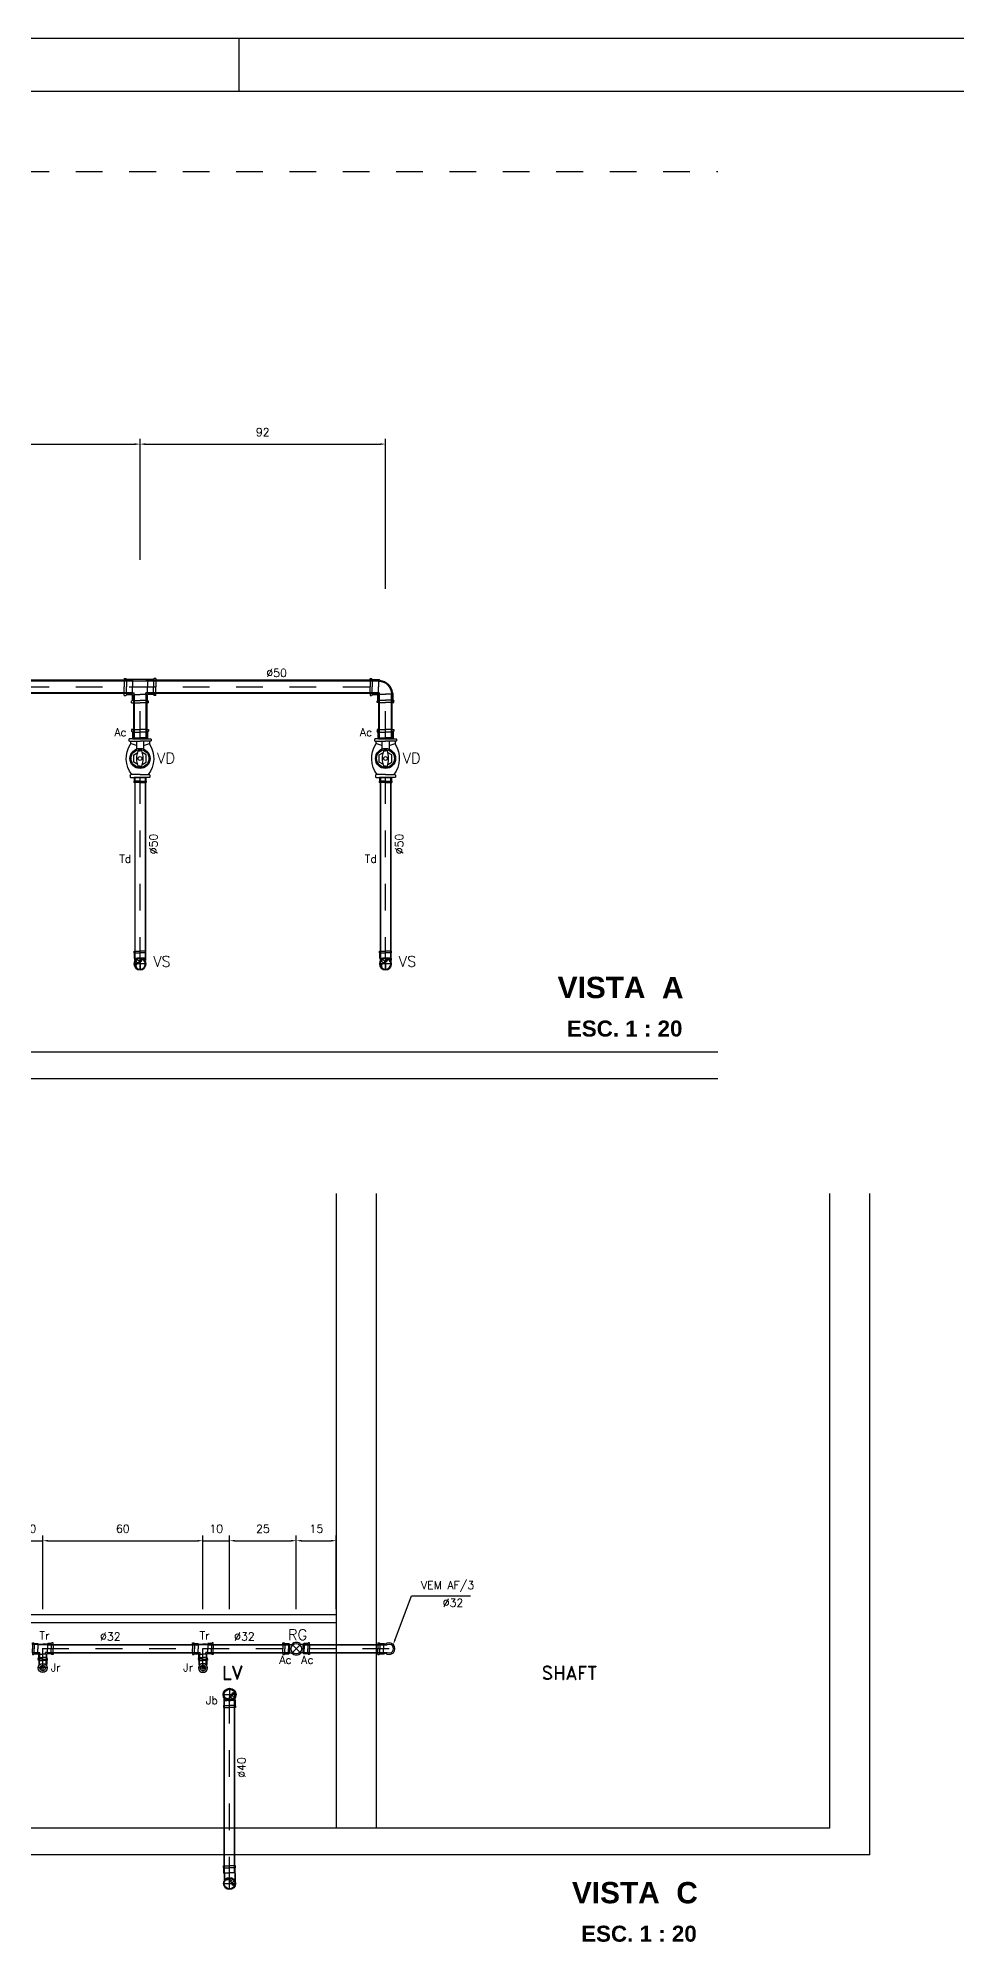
# Model space of a CAD drawing. Header units: millimetres. Extents: x -2485 to 3289, y -257 to 1952.
# Drawn here: x 4.87 to 8.31, y 19.88 to 27.02 of the extents above; entities that cross this region are included whole.
import ezdxf
from ezdxf.enums import TextEntityAlignment as Align

# ---------------------------------------------------------------- set-up
doc = ezdxf.new("R2010")
doc.units = ezdxf.units.MM
doc.header["$LTSCALE"] = 0.3
for name, pattern in [('CONTINUO', [0]), ('HID', [0.37, 0.07, -0.1, 0.03, -0.1, 0.07]), ('HIDDEN2', [0.1875, 0.125, -0.0625])]:
    doc.linetypes.add(name, pattern=pattern)
for name, color, linetype in [('AF', 4, 'Continuous'), ('detalhes esgoto', 1, 'HID'), ('PAREDE', 7, 'CONTINUO'), ('PROJEÇÃO', 11, 'HIDDEN2'), ('TEX', 11, 'Continuous'), ('TEXTO', 3, 'Continuous'), ('TUB', 1, 'Continuous'), ('VISTAS', 1, 'Continuous')]:
    doc.layers.add(name, color=color, linetype=linetype)
doc.styles.add('ROMAND', font='romand')
doc.styles.add('ROMANS', font='romans.shx', dxfattribs={"height": 0.03})
doc.styles.add('SANSSERIFBOLD', font='sasb____.pfb')
doc.dimstyles.new('20', dxfattribs={"dimtxt": 0.03, "dimasz": 0.02, "dimexe": 0.02, "dimexo": 0.02, "dimgap": 0.03, "dimtad": 1, "dimdec": 3, "dimlfac": 100, "dimdsep": 46, "dimtxsty": 'ROMANS', "dimcen": 0.02, "dimclrd": 11, "dimclre": 11, "dimclrt": 3, "dimadec": 0, "dimazin": 0, "dimtfac": 3.333333, "dimtdec": 3, "dimtix": 1, "dimtmove": 2, "dimatfit": 3, "dimfxl": 0, "dimtolj": 1, "dimarcsym": 0})

# ---------------------------------------------------------------- blocks, each defined once
blk = doc.blocks.new('VI')
at = {"layer": 'TEX', "color": 9, "linetype": 'Continuous', "style": 'SANSSERIFBOLD'}
blk.add_text('VISTA', height=0.08, dxfattribs=at).set_placement((-0.0701, 0.0285), align=Align.CENTER)
at = {"layer": 'TEX', "color": 3, "linetype": 'Continuous', "style": 'SANSSERIFBOLD'}
blk.add_text('ESC. 1 : 20', height=0.06, dxfattribs=at).set_placement((0.0164, -0.1155), align=Align.CENTER)
at = {"layer": 'TEXTO', "color": 9, "style": 'SANSSERIFBOLD'}
blk.add_attdef('A', (0.1564, 0.0282), '', height=0.08, dxfattribs=at)
blk = doc.blocks.new('jr25-20')
at = {"layer": 'AF', "color": 1}
for p, q in [((0.017, 0), (-0.017, 0)), ((0, -0.017), (0, 0.017))]:
    blk.add_line(p, q, dxfattribs=at)
at = {"layer": 'AF', "color": 7}
for p, q in [((-0.0028, 0.0057), (0, 0.0085)), ((0, 0.0085), (0.0014, 0.0099)), ((0.0006, 0.0039), (0.0051, 0.0085)), ((0.0042, 0.0025), (0.0078, 0.0061)), ((0.0064, -0.0004), (0.0072, 0.0004)), ((0.0072, 0.0004), (0.0094, 0.0026)), ((0.0066, -0.0053), (0.0098, -0.0021))]:
    blk.add_line(p, q, dxfattribs=at)
at = {"layer": 'AF', "color": 3}
for p, q in [((0.0114, 0.0133), (0.0132, 0.015)), ((0.0142, 0.0108), (0.0131, 0.0108)), ((0.0277, 0.015), (0.0132, 0.015)), ((0.0142, 0.0125), (0.0142, 0.0108)), ((0.0142, 0.0125), (0.0332, 0.0125)), ((0.0277, 0.015), (0.0297, 0.017)), ((0.0277, 0.0125), (0.0277, 0)), ((0.0277, -0.0125), (0.0277, 0)), ((0.0332, 0.017), (0.0297, 0.017)), ((0.0332, 0.0125), (0.0332, 0.017)), ((0.0332, 0), (0.0332, 0.0125)), ((0.0332, 0), (0.0332, -0.0125)), ((0.0114, -0.0133), (0.0106, -0.0133)), ((0.0114, -0.0133), (0.0132, -0.015)), ((0.0142, -0.0108), (0.0131, -0.0108)), ((0.0277, -0.015), (0.0132, -0.015)), ((0.0142, -0.0125), (0.0142, -0.0108)), ((0.0142, -0.0125), (0.0332, -0.0125)), ((0.0277, -0.015), (0.0297, -0.017)), ((0.0332, -0.017), (0.0297, -0.017)), ((0.0332, -0.0125), (0.0332, -0.017))]:
    blk.add_line(p, q, dxfattribs=at)
for radius in [0.017, 0.01]:
    blk.add_circle((0, 0), radius, dxfattribs=at)
at = {"layer": 'AF', "color": 7}
for centre, radius, start, end in [((0, 0.007), 0.00302, 90, 270), ((-0.0001, -0.0031), 0.00709, 294.0244, 88.86229)]:
    blk.add_arc(centre, radius, start, end, dxfattribs=at)
blk = doc.blocks.new('j90e40cb-t')
at = {"layer": 'TUB', "color": 1, "linetype": 'Continuous'}
for p, q in [((-0.0227, 0), (0.0227, 0)), ((0, -0.0227), (0, 0.0227))]:
    blk.add_line(p, q, dxfattribs=at)
at = {"layer": 'TUB', "color": 7}
for p, q in [((-0.0057, 0.0111), (0.003, 0.0198)), ((0.0011, 0.0074), (0.0107, 0.0169)), ((0.0088, 0.0044), (0.0162, 0.0118)), ((0.0133, -0.0017), (0.0195, 0.0045)), ((0.0133, -0.0123), (0.0188, -0.0068))]:
    blk.add_line(p, q, dxfattribs=at)
at = {"layer": 'TUB', "color": 4}
for p, q in [((0.02, 0.0206), (0.0127, 0.0206)), ((0.02, 0.0194), (0.0145, 0.0194)), ((0.02, 0.0206), (0.0208, 0.0212)), ((0.022, 0.0194), (0.02, 0.0194)), ((0.0208, 0.0212), (0.041, 0.0212)), ((0.022, 0.02), (0.022, 0.0194)), ((0.022, 0.02), (0.048, 0.02)), ((0.041, 0.0212), (0.0418, 0.0224)), ((0.0418, 0.0224), (0.048, 0.0224)), ((0.02, -0.0206), (0.0127, -0.0206)), ((0.02, -0.0194), (0.0145, -0.0194)), ((0.022, -0.0194), (0.02, -0.0194)), ((0.02, -0.0206), (0.0208, -0.0212)), ((0.0208, -0.0212), (0.041, -0.0212)), ((0.022, -0.02), (0.022, -0.0194)), ((0.022, -0.02), (0.048, -0.02)), ((0.041, -0.0212), (0.0418, -0.0224)), ((0.0418, -0.0224), (0.048, -0.0224))]:
    blk.add_line(p, q, dxfattribs=at)
at = {"layer": 'TUB', "color": 3}
for p, q in [((0.022, 0.0194), (0.022, 0.0101)), ((0.041, 0.02), (0.041, 0)), ((0.041, -0.02), (0.041, 0)), ((0.048, 0.0224), (0.048, 0)), ((0.048, -0.0224), (0.048, 0)), ((0.022, -0.0194), (0.022, -0.0101))]:
    blk.add_line(p, q, dxfattribs=at)
at = {"layer": 'TUB', "color": 4}
for radius in [0.0242, 0.0227, 0.02]:
    blk.add_circle((0, 0), radius, dxfattribs=at)
for centre, radius, start, end in [((0, 0.0137), 0.0063, 90, 270), ((0, -0.0069), 0.0143, 311.81503, 90.10957)]:
    blk.add_arc(centre, radius, start, end, dxfattribs=at)
blk = doc.blocks.new('J90A32c')
at = {"layer": 'AF', "color": 3}
for p in [(0.0358, 0.016), (0.0358, -0.016)]:
    blk.add_line(p, (0.0358, 0), dxfattribs=at)
at = {"layer": 'TUB', "color": 3}
for p, q in [((0.022, 0.0139), (0.0079, 0.0139)), ((0.0159, 0.016), (0.0144, 0.016)), ((0.0189, 0.019), (0.0159, 0.016)), ((0.0358, 0.019), (0.0189, 0.019)), ((0.022, 0.016), (0.043, 0.016)), ((0.022, 0.016), (0.022, 0)), ((0.022, -0.016), (0.022, 0)), ((0.0358, 0.019), (0.0383, 0.0215)), ((0.043, 0.0215), (0.0383, 0.0215)), ((0.043, 0.0215), (0.043, 0)), ((0.043, -0.0215), (0.043, 0)), ((0.022, -0.0139), (0.0079, -0.0139)), ((0.0159, -0.016), (0.0144, -0.016)), ((0.019, -0.0189), (0.016, -0.0159)), ((0.0358, -0.019), (0.0189, -0.019)), ((0.022, -0.016), (0.043, -0.016)), ((0.0358, -0.019), (0.0383, -0.0215)), ((0.043, -0.0215), (0.0383, -0.0215))]:
    blk.add_line(p, q, dxfattribs=at)
for radius, start, end in [(0.0215, 48.08923, 311.91077), (0.016, 60.3137, 299.6863)]:
    blk.add_arc((0, 0), radius, start, end, dxfattribs=at)
blk = doc.blocks.new('ADC32')
at = {"layer": 'AF', "color": 3}
for p, q in [((0.0017, 0.019), (0, 0.0173)), ((0, 0.0173), (0, 0)), ((0.0029, 0.016), (0, 0.0131)), ((0, -0.0173), (0, 0)), ((0.0167, 0.019), (0.0017, 0.019)), ((0.0029, 0.016), (0.0029, 0)), ((0.0029, 0.016), (0.0239, 0.016)), ((0.0029, -0.016), (0.0029, 0)), ((0.0167, 0.019), (0.0192, 0.0215)), ((0.0167, 0.016), (0.0167, 0)), ((0.0167, -0.016), (0.0167, 0)), ((0.0239, 0.0215), (0.0192, 0.0215)), ((0.0239, 0.016), (0.0239, 0.0215)), ((0.0239, 0.016), (0.0239, 0)), ((0.0239, -0.016), (0.0239, 0)), ((0.0029, -0.016), (0, -0.0131)), ((0.0017, -0.019), (0, -0.0173)), ((0.0167, -0.019), (0.0017, -0.019)), ((0.0029, -0.016), (0.0239, -0.016)), ((0.0167, -0.019), (0.0192, -0.0215)), ((0.0239, -0.0215), (0.0192, -0.0215)), ((0.0239, -0.016), (0.0239, -0.0215))]:
    blk.add_line(p, q, dxfattribs=at)
blk = doc.blocks.new('rg-32')
at = {"layer": 'AF', "color": 4}
for p, q in [((-0.0261, 0), (-0.0261, 0.0149)), ((-0.0247, 0.0149), (-0.0261, 0.0149)), ((-0.0261, 0), (-0.0261, -0.0149)), ((-0.0247, 0.0161), (-0.0172, 0.0161)), ((-0.0247, 0.0149), (-0.0247, 0.0161)), ((0.0136, 0.0136), (-0.0136, -0.0136)), ((-0.0136, 0.0136), (0.0136, -0.0136)), ((0.0247, 0.0161), (0.0172, 0.0161)), ((0.0247, 0.0149), (0.0247, 0.0161)), ((0.0247, 0.0149), (0.0261, 0.0149)), ((0.0261, 0), (0.0261, 0.0149)), ((0.0261, 0), (0.0261, -0.0149)), ((-0.0247, -0.0149), (-0.0261, -0.0149)), ((-0.0247, -0.0149), (-0.0247, -0.0161)), ((-0.0247, -0.0161), (-0.0172, -0.0161)), ((0.0247, -0.0161), (0.0172, -0.0161)), ((0.0247, -0.0149), (0.0247, -0.0161)), ((0.0247, -0.0149), (0.0261, -0.0149))]:
    blk.add_line(p, q, dxfattribs=at)
blk.add_circle((0, 0), 0.0193, dxfattribs=at)
for start, end in [(43.21931, 136.78069), (223.21931, 316.78069)]:
    blk.add_arc((0, 0), 0.0236, start, end, dxfattribs=at)
blk = doc.blocks.new('t32x25')
at = {"layer": 'AF', "color": 3}
for p, q in [((-0.0215, 0.0391), (-0.0215, 0.0344)), ((-0.016, 0.0391), (-0.0215, 0.0391)), ((-0.019, 0.0319), (-0.0215, 0.0344)), ((-0.019, 0.0319), (-0.019, 0.019)), ((-0.0168, 0.0168), (-0.019, 0.019)), ((-0.0168, -0.0168), (-0.0168, 0.0168)), ((-0.0168, 0.0139), (-0.0168, 0)), ((-0.016, 0.0181), (-0.016, 0.0391)), ((-0.016, 0.0391), (0, 0.0391)), ((-0.016, 0.0319), (0, 0.0319)), ((-0.016, 0.0181), (-0.0139, 0.0181)), ((-0.0139, 0.0181), (-0.0139, -0.0181)), ((-0.0139, 0.0181), (0, 0.0181)), ((0.016, 0.0391), (0, 0.0391)), ((0.016, 0.0319), (0, 0.0319)), ((0.0139, 0.0181), (0, 0.0181)), ((0.0139, 0.0181), (0.0139, 0.0108)), ((0.016, 0.0181), (0.0139, 0.0181)), ((0.0201, 0.0108), (0.0139, 0.0108)), ((0.016, 0.0391), (0.0215, 0.0391)), ((0.016, 0.0181), (0.016, 0.0391)), ((0.019, 0.0319), (0.0215, 0.0344)), ((0.019, 0.0319), (0.019, 0.015)), ((0.0336, 0.015), (0.019, 0.015)), ((0.0201, 0.0125), (0.0201, 0)), ((0.0201, 0.0125), (0.0391, 0.0125)), ((0.0215, 0.0391), (0.0215, 0.0344)), ((0.0336, 0.015), (0.0356, 0.017)), ((0.0336, 0.0125), (0.0336, 0)), ((0.0391, 0.017), (0.0356, 0.017)), ((0.0391, 0.0125), (0.0391, 0.017)), ((0.0391, 0), (0.0391, 0.0125)), ((-0.019, -0.0319), (-0.0215, -0.0344)), ((-0.0215, -0.0391), (-0.0215, -0.0344)), ((-0.016, -0.0391), (-0.0215, -0.0391)), ((-0.0168, -0.0168), (-0.019, -0.019)), ((-0.019, -0.0319), (-0.019, -0.019)), ((-0.016, -0.0181), (-0.016, -0.0391)), ((-0.016, -0.0181), (-0.0139, -0.0181)), ((-0.016, -0.0319), (0, -0.0319)), ((-0.016, -0.0391), (0, -0.0391)), ((-0.0139, -0.0181), (0, -0.0181)), ((0.0139, -0.0181), (0, -0.0181)), ((0.016, -0.0319), (0, -0.0319)), ((0.016, -0.0391), (0, -0.0391)), ((0.0201, -0.0108), (0.0139, -0.0108)), ((0.0139, -0.0181), (0.0139, -0.0108)), ((0.016, -0.0181), (0.0139, -0.0181)), ((0.016, -0.0181), (0.016, -0.0391)), ((0.016, -0.0391), (0.0215, -0.0391)), ((0.0336, -0.015), (0.019, -0.015)), ((0.019, -0.0319), (0.019, -0.015)), ((0.019, -0.0319), (0.0215, -0.0344)), ((0.0201, -0.0125), (0.0201, 0)), ((0.0201, -0.0125), (0.0391, -0.0125)), ((0.0215, -0.0391), (0.0215, -0.0344)), ((0.0336, -0.0125), (0.0336, 0)), ((0.0336, -0.015), (0.0356, -0.017)), ((0.0391, -0.017), (0.0356, -0.017)), ((0.0391, 0), (0.0391, -0.0125)), ((0.0391, -0.0125), (0.0391, -0.017))]:
    blk.add_line(p, q, dxfattribs=at)
blk = doc.blocks.new('32')
at = {"layer": 'TEX', "color": 9, "style": 'ROMANS'}
blk.add_text('%%c32', height=0.03, dxfattribs=at).set_placement((0, 0))
blk = doc.blocks.new('*D169')
at = {"layer": 'TEX', "color": 11, "lineweight": -2}
for p, q in [((4.7846, 21.1306), (4.7846, 21.4075)), ((4.7846, 21.3875), (4.8846, 21.3875)), ((4.8846, 21.1306), (4.8846, 21.4075))]:
    blk.add_line(p, q, dxfattribs=at)
at = {"layer": 'TEX', "color": 3, "insert": (4.8346, 21.4325), "char_height": 0.03, "attachment_point": 5, "style": 'ROMANS'}
blk.add_mtext('\\A1;10', dxfattribs=at)
blk = doc.blocks.new('*D170')
at = {"layer": 'TEX', "color": 11, "lineweight": -2}
for p, q in [((4.8846, 21.1306), (4.8846, 21.4075)), ((4.9046, 21.3875), (5.4646, 21.3875)), ((5.4846, 21.1306), (5.4846, 21.4075))]:
    blk.add_line(p, q, dxfattribs=at)
at = {"layer": 'TEX', "color": 11}
for points in [[(4.9046, 21.3908), (4.9046, 21.3842), (4.8846, 21.3875)], [(5.4646, 21.3908), (5.4646, 21.3842), (5.4846, 21.3875)]]:
    blk.add_solid(points, dxfattribs=at)
at = {"layer": 'TEX', "color": 3, "insert": (5.1846, 21.4325), "char_height": 0.03, "attachment_point": 5, "style": 'ROMANS'}
blk.add_mtext('\\A1;60', dxfattribs=at)
blk = doc.blocks.new('*D171')
at = {"layer": 'TEX', "color": 11, "lineweight": -2}
for p, q in [((5.4846, 21.1306), (5.4846, 21.4075)), ((5.4846, 21.3875), (5.5846, 21.3875)), ((5.5846, 21.1306), (5.5846, 21.4075))]:
    blk.add_line(p, q, dxfattribs=at)
at = {"layer": 'TEX', "color": 3, "insert": (5.5346, 21.4325), "char_height": 0.03, "attachment_point": 5, "style": 'ROMANS'}
blk.add_mtext('\\A1;10', dxfattribs=at)
blk = doc.blocks.new('*D172')
at = {"layer": 'TEX', "color": 11, "lineweight": -2}
for p, q in [((5.5846, 21.1306), (5.5846, 21.4075)), ((5.6046, 21.3875), (5.8146, 21.3875)), ((5.8346, 21.1306), (5.8346, 21.4075))]:
    blk.add_line(p, q, dxfattribs=at)
at = {"layer": 'TEX', "color": 11}
for points in [[(5.6046, 21.3908), (5.6046, 21.3842), (5.5846, 21.3875)], [(5.8146, 21.3908), (5.8146, 21.3842), (5.8346, 21.3875)]]:
    blk.add_solid(points, dxfattribs=at)
at = {"layer": 'TEX', "color": 3, "insert": (5.7096, 21.4325), "char_height": 0.03, "attachment_point": 5, "style": 'ROMANS'}
blk.add_mtext('\\A1;25', dxfattribs=at)
blk = doc.blocks.new('*D215')
at = {"layer": 'TEX', "color": 11, "lineweight": -2}
for p, q in [((5.8346, 21.1306), (5.8346, 21.4075)), ((5.8546, 21.3875), (5.9646, 21.3875)), ((5.9846, 21.1306), (5.9846, 21.4075))]:
    blk.add_line(p, q, dxfattribs=at)
at = {"layer": 'TEX', "color": 11}
for points in [[(5.8546, 21.3908), (5.8546, 21.3842), (5.8346, 21.3875)], [(5.9646, 21.3908), (5.9646, 21.3842), (5.9846, 21.3875)]]:
    blk.add_solid(points, dxfattribs=at)
at = {"layer": 'TEX', "color": 3, "insert": (5.9096, 21.4325), "char_height": 0.03, "attachment_point": 5, "style": 'ROMANS'}
blk.add_mtext('\\A1;15', dxfattribs=at)
blk = doc.blocks.new('40T')
at = {"layer": 'TUB', "color": 1, "linetype": 'Continuous'}
for p, q in [((-0.0227, 0), (0.0227, 0)), ((0, -0.0227), (0, 0.0227))]:
    blk.add_line(p, q, dxfattribs=at)
at = {"layer": 'TUB', "color": 7}
for p, q in [((-0.0057, 0.0111), (0.003, 0.0198)), ((0.0011, 0.0074), (0.0107, 0.0169)), ((0.0088, 0.0044), (0.0162, 0.0118)), ((0.0133, -0.0017), (0.0195, 0.0045)), ((0.0133, -0.0123), (0.0188, -0.0068))]:
    blk.add_line(p, q, dxfattribs=at)
at = {"layer": 'TUB', "color": 4}
for radius in [0.0227, 0.02]:
    blk.add_circle((0, 0), radius, dxfattribs=at)
for centre, radius, start, end in [((0, 0.0137), 0.0063, 90, 270), ((0, -0.0069), 0.0143, 311.81503, 90.10957)]:
    blk.add_arc(centre, radius, start, end, dxfattribs=at)
blk = doc.blocks.new('v50')
at = {"layer": 'AF', "color": 4}
for p, q in [((-0.0416, 0.0718), (-0.0394, 0.0739)), ((-0.0416, 0.0718), (-0.0416, 0.0665)), ((0, 0.0739), (-0.0394, 0.0739)), ((0, 0.0739), (0.0394, 0.0739)), ((0.0416, 0.0718), (0.0394, 0.0739)), ((0.0416, 0.0718), (0.0416, 0.0665)), ((-0.0416, 0.0665), (-0.0394, 0.0644)), ((-0.0394, 0.0644), (0, 0.0644)), ((-0.036, 0.0644), (-0.036, 0.0533)), ((-0.0133, 0.0489), (-0.036, 0.0556)), ((-0.0133, 0.0644), (-0.0133, 0.0353)), ((0.0394, 0.0644), (0, 0.0644)), ((0.0133, 0.0644), (0.0133, 0.0353)), ((0.0133, 0.0489), (0.036, 0.0556)), ((0.036, 0.0644), (0.036, 0.0533)), ((0.0416, 0.0665), (0.0394, 0.0644)), ((-0.037, -0.0623), (-0.0351, -0.0604)), ((-0.037, -0.0623), (-0.037, -0.07)), ((-0.037, -0.07), (-0.0351, -0.0719)), ((0, -0.0604), (-0.0351, -0.0604)), ((0, -0.0604), (0.0351, -0.0604)), ((0.037, -0.0623), (0.0351, -0.0604)), ((0.037, -0.07), (0.0351, -0.0719)), ((0.037, -0.0623), (0.037, -0.07)), ((-0.0351, -0.0719), (0, -0.0719)), ((-0.022, -0.085), (-0.0235, -0.0853)), ((-0.0235, -0.0853), (-0.0235, -0.0897)), ((-0.022, -0.09), (-0.0235, -0.0897)), ((-0.022, -0.0719), (-0.022, -0.085)), ((0, -0.0719), (-0.022, -0.0719)), ((0, -0.085), (-0.022, -0.085)), ((0, -0.09), (-0.022, -0.09)), ((0.0351, -0.0719), (0, -0.0719)), ((0, -0.0719), (0.022, -0.0719)), ((0, -0.085), (0.022, -0.085)), ((0, -0.09), (0.022, -0.09)), ((0.022, -0.0719), (0.022, -0.085)), ((0.022, -0.085), (0.0235, -0.0853)), ((0.022, -0.09), (0.0235, -0.0897)), ((0.0235, -0.0853), (0.0235, -0.0897))]:
    blk.add_line(p, q, dxfattribs=at)
for points in [[(-0.0081, -0.0227), (-0.0237, -0.0137), (-0.0237, 0.0137), (-0.008, 0.0228)], [(0, -0.0286), (-0.0068, -0.0286), (-0.0114, -0.0084), (-0.0114, -0.0002), (-0.0114, 0.008), (-0.0068, 0.0282), (0, 0.0282)], [(0, -0.0286), (0.0068, -0.0286), (0.0114, -0.0084), (0.0114, -0.0002), (0.0114, 0.008), (0.0068, 0.0282), (0, 0.0282)], [(0.0081, -0.0227), (0.0237, -0.0137), (0.0237, 0.0137), (0.008, 0.0228)]]:
    blk.add_lwpolyline(points, dxfattribs=at)
for centre, radius, start, end in [((0.0468, 0), 0.0985, 147.25725, 217.82595), ((0, 0), 0.0377, 90, 270), ((0, 0), 0.0334, 90, 270), ((0, 0), 0.00723, 90, 270), ((0, 0), 0.0377, 270, 90), ((0, 0), 0.0334, 270, 90), ((0, 0), 0.00723, 270, 90), ((-0.0468, 0), 0.0985, 322.17405, 32.74275)]:
    blk.add_arc(centre, radius, start, end, dxfattribs=at)
blk = doc.blocks.new('ADC50')
at = {"layer": 'AF', "color": 3}
for p, q in [((0.0021, 0.0285), (0, 0.0264)), ((0, 0.0264), (0, 0)), ((0.0035, 0.025), (0, 0.0215)), ((0, -0.0264), (0, 0)), ((0.0251, 0.0285), (0.0021, 0.0285)), ((0.0035, 0.025), (0.0345, 0.025)), ((0.0035, 0.025), (0.0035, 0)), ((0.0035, -0.025), (0.0035, 0)), ((0.0251, 0.0285), (0.0281, 0.0315)), ((0.0251, 0.025), (0.0251, 0)), ((0.0251, -0.025), (0.0251, 0)), ((0.0345, 0.0315), (0.0281, 0.0315)), ((0.0345, 0.025), (0.0345, 0.0315)), ((0.0345, 0.025), (0.0345, 0)), ((0.0345, -0.025), (0.0345, 0)), ((0.0035, -0.025), (0, -0.0215)), ((0.0021, -0.0285), (0, -0.0264)), ((0.0251, -0.0285), (0.0021, -0.0285)), ((0.0035, -0.025), (0.0345, -0.025)), ((0.0251, -0.0285), (0.0281, -0.0315)), ((0.0345, -0.0315), (0.0281, -0.0315)), ((0.0345, -0.025), (0.0345, -0.0315))]:
    blk.add_line(p, q, dxfattribs=at)
blk = doc.blocks.new('50')
at = {"layer": 'TEX', "color": 9, "style": 'ROMANS'}
blk.add_text('%%c50', height=0.03, dxfattribs=at).set_placement((0, 0))
blk = doc.blocks.new('*D211')
at = {"layer": 'TEX', "color": 11, "lineweight": -2}
for p, q in [((4.329, 25.0814), (4.329, 25.5178)), ((4.349, 25.4978), (5.229, 25.4978)), ((5.249, 25.0814), (5.249, 25.5178))]:
    blk.add_line(p, q, dxfattribs=at)
at = {"layer": 'TEX', "color": 11}
for points in [[(4.349, 25.5011), (4.349, 25.4945), (4.329, 25.4978)], [(5.229, 25.5011), (5.229, 25.4945), (5.249, 25.4978)]]:
    blk.add_solid(points, dxfattribs=at)
at = {"layer": 'TEX', "color": 3, "insert": (4.789, 25.5428), "char_height": 0.03, "attachment_point": 5, "style": 'ROMANS'}
blk.add_mtext('\\A1;92', dxfattribs=at)
blk = doc.blocks.new('*D212')
at = {"layer": 'TEX', "color": 11, "lineweight": -2}
for p, q in [((5.249, 25.0646), (5.249, 25.5178)), ((5.269, 25.4978), (6.149, 25.4978)), ((6.169, 24.9551), (6.169, 25.5178))]:
    blk.add_line(p, q, dxfattribs=at)
at = {"layer": 'TEX', "color": 11}
for points in [[(5.269, 25.5011), (5.269, 25.4945), (5.249, 25.4978)], [(6.149, 25.5011), (6.149, 25.4945), (6.169, 25.4978)]]:
    blk.add_solid(points, dxfattribs=at)
at = {"layer": 'TEX', "color": 3, "insert": (5.709, 25.5428), "char_height": 0.03, "attachment_point": 5, "style": 'ROMANS'}
blk.add_mtext('\\A1;92', dxfattribs=at)
blk = doc.blocks.new('J90A50')
at = {"layer": 'AF', "color": 3}
for p, q in [((0.0239, 0.0285), (0.0208, 0.0254)), ((0.0497, 0.0285), (0.0239, 0.0285)), ((0.0267, 0.025), (0.058, 0.025)), ((0.0267, 0.025), (0.0267, 0)), ((0.0497, 0.0285), (0.0528, 0.0317)), ((0.0497, 0.025), (0.0497, 0)), ((0.0497, -0.025), (0.0497, 0)), ((0.058, 0.0317), (0.0528, 0.0317)), ((0.058, 0.025), (0.058, 0.0317)), ((0.058, 0.025), (0.058, 0)), ((0.058, -0.025), (0.058, 0)), ((-0.0285, -0.0497), (-0.0317, -0.0528)), ((-0.0317, -0.058), (-0.0317, -0.0528)), ((-0.025, -0.058), (-0.0317, -0.058)), ((-0.0285, -0.0239), (-0.0254, -0.0208)), ((-0.0285, -0.0497), (-0.0285, -0.0239)), ((-0.025, -0.0267), (-0.025, -0.058)), ((-0.025, -0.0267), (0, -0.0267)), ((-0.025, -0.0497), (0, -0.0497)), ((-0.025, -0.058), (0, -0.058)), ((0.025, -0.0267), (0, -0.0267)), ((0.025, -0.0497), (0, -0.0497)), ((0.025, -0.058), (0, -0.058)), ((0.0222, -0.0267), (0.0222, -0.0222)), ((0.0267, -0.0222), (0.0222, -0.0222)), ((0.025, -0.0267), (0.025, -0.058)), ((0.025, -0.058), (0.0317, -0.058)), ((0.0267, -0.025), (0.0267, 0)), ((0.0267, -0.025), (0.058, -0.025)), ((0.0497, -0.0285), (0.0285, -0.0285)), ((0.0285, -0.0497), (0.0285, -0.0285)), ((0.0285, -0.0497), (0.0317, -0.0528)), ((0.0317, -0.058), (0.0317, -0.0528)), ((0.0497, -0.0285), (0.0528, -0.0317)), ((0.058, -0.0317), (0.0528, -0.0317)), ((0.058, -0.025), (0.058, -0.0317))]:
    blk.add_line(p, q, dxfattribs=at)
for radius, start, end in [(0.0524, 96.43161, 173.56839), (0.0489, 90, 180)]:
    blk.add_arc((0.0267, -0.0267), radius, start, end, dxfattribs=at)
blk = doc.blocks.new('T50')
at = {"layer": 'AF', "color": 3}
for p, q in [((-0.0315, 0.0595), (-0.0315, 0.0531)), ((-0.0315, 0.0595), (0, 0.0595)), ((-0.0285, 0.0501), (-0.0315, 0.0531)), ((-0.0285, -0.0501), (-0.0285, 0.0501)), ((-0.0285, 0.022), (-0.0285, 0.025)), ((-0.025, 0.0285), (-0.025, 0.0595)), ((-0.025, 0.0501), (-0.0162, 0.0501)), ((-0.022, 0.0285), (-0.025, 0.0285)), ((-0.025, 0.0285), (0, 0.0285)), ((-0.022, -0.0285), (-0.022, 0.0285)), ((-0.0162, 0.0501), (0, 0.0501)), ((0.0315, 0.0595), (0, 0.0595)), ((0.0162, 0.0501), (0, 0.0501)), ((0.025, 0.0285), (0, 0.0285)), ((0.025, 0.0501), (0.0162, 0.0501)), ((0.022, 0.0285), (0.022, 0.022)), ((0.022, 0.0285), (0.025, 0.0285)), ((0.0285, 0.022), (0.022, 0.022)), ((0.025, 0.0285), (0.025, 0.0595)), ((0.0285, 0.0501), (0.0315, 0.0531)), ((0.0285, 0.0501), (0.0285, 0.0285)), ((0.0501, 0.0285), (0.0285, 0.0285)), ((0.0285, 0.025), (0.0595, 0.025)), ((0.0285, 0.022), (0.0285, 0.025)), ((0.0285, 0.025), (0.0285, 0)), ((0.0315, 0.0595), (0.0315, 0.0531)), ((0.0501, 0.0285), (0.0531, 0.0315)), ((0.0501, 0.025), (0.0501, 0.0162)), ((0.0501, 0.0162), (0.0501, 0)), ((0.0595, 0.0315), (0.0531, 0.0315)), ((0.0595, 0.0315), (0.0595, 0)), ((-0.0285, -0.0501), (-0.0315, -0.0531)), ((-0.0315, -0.0595), (-0.0315, -0.0531)), ((-0.0315, -0.0595), (0, -0.0595)), ((-0.0285, -0.022), (-0.0285, -0.025)), ((-0.025, -0.0285), (-0.025, -0.0595)), ((-0.025, -0.0285), (0, -0.0285)), ((-0.022, -0.0285), (-0.025, -0.0285)), ((-0.025, -0.0501), (-0.0162, -0.0501)), ((-0.0162, -0.0501), (0, -0.0501)), ((0.025, -0.0285), (0, -0.0285)), ((0.0162, -0.0501), (0, -0.0501)), ((0.0315, -0.0595), (0, -0.0595)), ((0.025, -0.0501), (0.0162, -0.0501)), ((0.022, -0.0285), (0.022, -0.022)), ((0.0285, -0.022), (0.022, -0.022)), ((0.022, -0.0285), (0.025, -0.0285)), ((0.025, -0.0285), (0.025, -0.0595)), ((0.0285, -0.025), (0.0285, 0)), ((0.0285, -0.022), (0.0285, -0.025)), ((0.0285, -0.025), (0.0595, -0.025)), ((0.0285, -0.0501), (0.0285, -0.0285)), ((0.0501, -0.0285), (0.0285, -0.0285)), ((0.0285, -0.0501), (0.0315, -0.0531)), ((0.0315, -0.0595), (0.0315, -0.0531)), ((0.0501, -0.0162), (0.0501, 0)), ((0.0501, -0.025), (0.0501, -0.0162)), ((0.0501, -0.0285), (0.0531, -0.0315)), ((0.0595, -0.0315), (0.0531, -0.0315)), ((0.0595, -0.0315), (0.0595, 0))]:
    blk.add_line(p, q, dxfattribs=at)

msp = doc.modelspace()

# ---------------------------------------------------------------- linework, layer by layer
at = {"color": 4, "linetype": 'Continuous'}
msp.add_line((0, 27.019655), (16.62, 27.019655), dxfattribs=at)
at = {"color": 5, "linetype": 'Continuous'}
msp.add_line((5.62, 26.819655), (5.62, 27.019655), dxfattribs=at)
at = {"color": 12, "linetype": 'Continuous'}
msp.add_line((16.42, 26.819655), (0.5, 26.819655), dxfattribs=at)
at = {"layer": 'AF', "color": 4}
for p, q in [((5.22899, 24.247634), (5.22899, 23.571543)), ((5.22899, 24.247634), (5.22899, 23.571543)), ((5.23019, 24.247634), (5.23019, 23.571543)), ((5.23019, 24.247634), (5.23019, 23.571543)), ((5.26779, 24.247634), (5.26779, 23.571543)), ((5.26779, 24.247634), (5.26779, 23.571543)), ((5.26899, 24.247634), (5.26899, 23.571543)), ((5.26899, 24.247634), (5.26899, 23.571543)), ((6.14899, 24.247636), (6.14899, 23.571544)), ((6.14899, 24.247636), (6.14899, 23.571544)), ((6.15019, 24.247636), (6.15019, 23.571544)), ((6.15019, 24.247636), (6.15019, 23.571544)), ((6.18779, 24.247636), (6.18779, 23.571544)), ((6.18779, 24.247636), (6.18779, 23.571544)), ((6.18899, 24.247636), (6.18899, 23.571544)), ((6.18899, 24.247636), (6.18899, 23.571544)), ((5.22659, 23.591348), (5.22659, 23.597543)), ((5.22659, 23.591348), (5.22659, 23.597543)), ((5.22779, 23.590543), (5.22659, 23.591348)), ((5.22779, 23.590543), (5.22659, 23.591348)), ((5.22779, 23.570343), (5.22779, 23.590543)), ((5.22779, 23.570343), (5.22779, 23.590543)), ((5.22839, 23.569543), (5.22779, 23.570343)), ((5.22839, 23.569543), (5.22779, 23.570343)), ((5.22839, 23.569543), (5.22839, 23.562292)), ((5.22839, 23.569543), (5.22839, 23.562292)), ((5.22899, 23.571543), (5.22899, 23.597543)), ((5.22899, 23.571543), (5.22899, 23.597543)), ((5.22899, 23.571543), (5.22959, 23.571543)), ((5.22899, 23.571543), (5.22959, 23.571543)), ((5.22959, 23.571543), (5.22959, 23.569543)), ((5.22959, 23.571543), (5.22959, 23.569543)), ((5.22959, 23.569543), (5.22959, 23.564053)), ((5.22959, 23.569543), (5.22959, 23.564053)), ((5.26839, 23.571543), (5.26839, 23.569543)), ((5.26899, 23.571543), (5.26839, 23.571543)), ((5.26899, 23.571543), (5.26839, 23.571543)), ((5.26839, 23.571543), (5.26839, 23.569543)), ((5.26839, 23.569543), (5.26839, 23.564053)), ((5.26839, 23.569543), (5.26839, 23.564053)), ((5.26899, 23.571543), (5.26899, 23.597543)), ((5.26899, 23.571543), (5.26899, 23.597543)), ((5.26959, 23.569543), (5.27019, 23.570343)), ((5.26959, 23.569543), (5.27019, 23.570343)), ((5.26959, 23.569543), (5.26959, 23.562292)), ((5.26959, 23.569543), (5.26959, 23.562292)), ((5.27019, 23.590543), (5.27139, 23.591348)), ((5.27019, 23.590543), (5.27139, 23.591348)), ((5.27019, 23.570343), (5.27019, 23.590543)), ((5.27019, 23.570343), (5.27019, 23.590543)), ((5.27139, 23.591348), (5.27139, 23.597543)), ((5.27139, 23.591348), (5.27139, 23.597543)), ((6.14659, 23.591349), (6.14659, 23.597544)), ((6.14659, 23.591349), (6.14659, 23.597544)), ((6.14779, 23.590544), (6.14659, 23.591349)), ((6.14779, 23.590544), (6.14659, 23.591349)), ((6.14779, 23.570344), (6.14779, 23.590544)), ((6.14779, 23.570344), (6.14779, 23.590544)), ((6.14839, 23.569544), (6.14779, 23.570344)), ((6.14839, 23.569544), (6.14779, 23.570344)), ((6.14839, 23.569544), (6.14839, 23.562293)), ((6.14839, 23.569544), (6.14839, 23.562293)), ((6.14899, 23.571544), (6.14899, 23.597544)), ((6.14899, 23.571544), (6.14899, 23.597544)), ((6.14899, 23.571544), (6.14959, 23.571544)), ((6.14899, 23.571544), (6.14959, 23.571544)), ((6.14959, 23.571544), (6.14959, 23.569544)), ((6.14959, 23.571544), (6.14959, 23.569544)), ((6.14959, 23.569544), (6.14959, 23.564054)), ((6.14959, 23.569544), (6.14959, 23.564054)), ((6.18839, 23.571544), (6.18839, 23.569544)), ((6.18899, 23.571544), (6.18839, 23.571544)), ((6.18899, 23.571544), (6.18839, 23.571544)), ((6.18839, 23.571544), (6.18839, 23.569544)), ((6.18839, 23.569544), (6.18839, 23.564054)), ((6.18839, 23.569544), (6.18839, 23.564054)), ((6.18899, 23.571544), (6.18899, 23.597544)), ((6.18899, 23.571544), (6.18899, 23.597544)), ((6.18959, 23.569544), (6.19019, 23.570344)), ((6.18959, 23.569544), (6.19019, 23.570344)), ((6.18959, 23.569544), (6.18959, 23.562293)), ((6.18959, 23.569544), (6.18959, 23.562293)), ((6.19019, 23.590544), (6.19139, 23.591349)), ((6.19019, 23.590544), (6.19139, 23.591349)), ((6.19019, 23.570344), (6.19019, 23.590544)), ((6.19019, 23.570344), (6.19019, 23.590544)), ((6.19139, 23.591349), (6.19139, 23.597544)), ((6.19139, 23.591349), (6.19139, 23.597544))]:
    msp.add_line(p, q, dxfattribs=at)
at = {"layer": 'AF', "color": 1, "linetype": 'HID'}
for p, q in [((5.24899, 23.549543), (5.24899, 24.247634)), ((5.24899, 23.549543), (5.24899, 24.247634)), ((6.16899, 23.549544), (6.16899, 24.247636)), ((6.16899, 23.549544), (6.16899, 24.247636)), ((4.884646, 20.910555), (4.884646, 20.982855)), ((5.484646, 20.910555), (5.484646, 20.982855))]:
    msp.add_line(p, q, dxfattribs=at)
at = {"layer": 'AF', "color": 3}
for p, q in [((5.22659, 23.597543), (5.24899, 23.597543)), ((5.22659, 23.597543), (5.24899, 23.597543)), ((5.22899, 23.590543), (5.24899, 23.590543)), ((5.22899, 23.590543), (5.24899, 23.590543)), ((5.22959, 23.571543), (5.238847, 23.571543)), ((5.22959, 23.571543), (5.238847, 23.571543)), ((5.27139, 23.597543), (5.24899, 23.597543)), ((5.27139, 23.597543), (5.24899, 23.597543)), ((5.26899, 23.590543), (5.24899, 23.590543)), ((5.26899, 23.590543), (5.24899, 23.590543)), ((5.26839, 23.571543), (5.259134, 23.571543)), ((5.26839, 23.571543), (5.259134, 23.571543)), ((6.14659, 23.597544), (6.16899, 23.597544)), ((6.14659, 23.597544), (6.16899, 23.597544)), ((6.14899, 23.590544), (6.16899, 23.590544)), ((6.14899, 23.590544), (6.16899, 23.590544)), ((6.14959, 23.571544), (6.158847, 23.571544)), ((6.14959, 23.571544), (6.158847, 23.571544)), ((6.19139, 23.597544), (6.16899, 23.597544)), ((6.19139, 23.597544), (6.16899, 23.597544)), ((6.18899, 23.590544), (6.16899, 23.590544)), ((6.18899, 23.590544), (6.16899, 23.590544)), ((6.18839, 23.571544), (6.179134, 23.571544)), ((6.18839, 23.571544), (6.179134, 23.571544)), ((4.902746, 20.998855), (5.466546, 20.998855)), ((4.902746, 20.996755), (5.466546, 20.996755)), ((5.502746, 20.998855), (5.805646, 20.998855)), ((5.502746, 20.996755), (5.805646, 20.996755)), ((5.863646, 20.998855), (6.160831, 20.998855)), ((5.863646, 20.996755), (6.160831, 20.996755)), ((4.902746, 20.968955), (5.466546, 20.968955)), ((4.902746, 20.966855), (5.466546, 20.966855)), ((5.502746, 20.968955), (5.805646, 20.968955)), ((5.502746, 20.966855), (5.805646, 20.966855)), ((5.863646, 20.968955), (6.160831, 20.968955)), ((5.863646, 20.966855), (6.160831, 20.966855))]:
    msp.add_line(p, q, dxfattribs=at)
at = {"layer": 'AF', "color": 1, "linetype": 'Continuous'}
for p, q in [((5.24899, 23.572243), (5.24899, 23.526843)), ((6.16899, 23.572244), (6.16899, 23.526844))]:
    msp.add_line(p, q, dxfattribs=at)
at = {"layer": 'detalhes esgoto'}
for p, q in [((1.80899, 24.587442), (6.16899, 24.587442)), ((5.24899, 24.396939), (5.24899, 24.587441)), ((6.16899, 24.39694), (6.16899, 24.587442)), ((6.182831, 20.982855), (1.684646, 20.982855))]:
    msp.add_line(p, q, dxfattribs=at)
at = {"layer": 'PAREDE'}
for p, q in [((1.05899, 23.219546), (7.413656, 23.219546)), ((1.05899, 23.119546), (7.413656, 23.119546)), ((5.984646, 20.310555), (5.984646, 22.688866)), ((6.134646, 20.310555), (6.134646, 22.688866)), ((7.83399, 20.310555), (7.83399, 22.688866)), ((7.98399, 20.210555), (7.98399, 22.688866)), ((1.20899, 21.110555), (5.984646, 21.110555)), ((1.20899, 21.080555), (5.984646, 21.080555)), ((7.83399, 20.310555), (1.20899, 20.310555)), ((7.98399, 20.210555), (1.05899, 20.210555))]:
    msp.add_line(p, q, dxfattribs=at)
at = {"layer": 'PROJEÇÃO'}
msp.add_line((1.20899, 26.519546), (7.413656, 26.519546), dxfattribs=at)
at = {"layer": 'TUB', "color": 3}
for p, q in [((5.22049, 24.612442), (4.35749, 24.61244)), ((5.22049, 24.609442), (4.35749, 24.60944)), ((5.22049, 24.565442), (4.35749, 24.56544)), ((5.22049, 24.562442), (4.35749, 24.56244)), ((5.22399, 24.558942), (5.22399, 24.396939)), ((5.22699, 24.558942), (5.22699, 24.396939)), ((5.27099, 24.558942), (5.27099, 24.396939)), ((5.27399, 24.558942), (5.27399, 24.396939)), ((6.142323, 24.612442), (5.27749, 24.612442)), ((6.142323, 24.609442), (5.27749, 24.609442)), ((6.142323, 24.565442), (5.27749, 24.565442)), ((6.142323, 24.562442), (5.27749, 24.562442)), ((6.14399, 24.39694), (6.14399, 24.560775)), ((6.14699, 24.39694), (6.14699, 24.560775)), ((6.19099, 24.39694), (6.19099, 24.560775)), ((6.19399, 24.39694), (6.19399, 24.560775)), ((5.562246, 20.168593), (5.584646, 20.168593)), ((5.564646, 20.161593), (5.584646, 20.161593)), ((5.565246, 20.142593), (5.584646, 20.142593)), ((5.607046, 20.168593), (5.584646, 20.168593)), ((5.604646, 20.161593), (5.584646, 20.161593)), ((5.604046, 20.142593), (5.584646, 20.142593))]:
    msp.add_line(p, q, dxfattribs=at)
at = {"layer": 'TUB', "color": 4}
for p, q in [((5.564646, 20.142593), (5.564646, 20.786329)), ((5.565846, 20.142593), (5.565846, 20.786329)), ((5.603446, 20.142593), (5.603446, 20.786329)), ((5.604646, 20.142593), (5.604646, 20.786329)), ((5.562246, 20.162397), (5.562246, 20.168593)), ((5.563446, 20.161593), (5.562246, 20.162397)), ((5.563446, 20.141393), (5.563446, 20.161593)), ((5.564046, 20.140593), (5.563446, 20.141393)), ((5.564046, 20.140593), (5.564046, 20.112129)), ((5.564646, 20.142593), (5.564646, 20.168593)), ((5.564646, 20.142593), (5.565246, 20.142593)), ((5.565246, 20.142593), (5.565246, 20.140593)), ((5.565246, 20.140593), (5.565246, 20.11438)), ((5.604046, 20.142593), (5.604046, 20.140593)), ((5.604646, 20.142593), (5.604046, 20.142593)), ((5.604046, 20.140593), (5.604046, 20.11438)), ((5.604646, 20.142593), (5.604646, 20.168593)), ((5.605246, 20.140593), (5.605846, 20.141393)), ((5.605246, 20.140593), (5.605246, 20.112129)), ((5.605846, 20.161593), (5.607046, 20.162397)), ((5.605846, 20.141393), (5.605846, 20.161593)), ((5.607046, 20.162397), (5.607046, 20.168593))]:
    msp.add_line(p, q, dxfattribs=at)
at = {"layer": 'TUB', "color": 1, "linetype": 'HID'}
msp.add_line((5.584646, 20.102593), (5.584646, 20.810555), dxfattribs=at)
at = {"layer": 'TUB', "color": 1, "linetype": 'Continuous'}
for p, q in [((5.584646, 20.079893), (5.584646, 20.125293)), ((5.561946, 20.102593), (5.607346, 20.102593))]:
    msp.add_line(p, q, dxfattribs=at)
at = {"layer": 'TUB', "color": 7}
for p, q in [((5.572301, 20.115851), (5.577855, 20.121404)), ((5.582989, 20.115932), (5.589139, 20.122082)), ((5.589052, 20.111388), (5.596422, 20.118759)), ((5.592009, 20.103739), (5.601551, 20.113281)), ((5.595739, 20.096863), (5.604427, 20.10555))]:
    msp.add_line(p, q, dxfattribs=at)
at = {"layer": 'TUB', "color": 4}
for radius in [0.0227, 0.02]:
    msp.add_circle((5.584646, 20.102593), radius, dxfattribs=at)
for centre, radius, start, end in [((5.577746, 20.10262), 0.014307, 359.8904263, 138.1849733), ((5.59835, 20.102593), 0.006297, 180, 0)]:
    msp.add_arc(centre, radius, start, end, dxfattribs=at)
at = {"layer": 'VISTAS', "color": 11}
for p, q in [((6.204705, 21.017113), (6.266011, 21.181244)), ((6.266011, 21.181244), (6.298596, 21.181244)), ((6.298596, 21.181244), (6.487477, 21.181244))]:
    msp.add_line(p, q, dxfattribs=at)
msp.add_solid([(6.207828, 21.015947), (6.201583, 21.01828), (6.197707, 20.998378)], dxfattribs=at)

# ---------------------------------------------------------------- block references
at = {"xscale": -1}
for p in [(5.24899, 24.319543), (6.16899, 24.319544)]:
    msp.add_blockref('v50', p, dxfattribs=at)
at = {"linetype": 'HIDDEN2'}
msp.add_blockref('rg-32', (5.834646, 20.982855), dxfattribs=at)
at = {"rotation": 270}
msp.add_blockref('j90e40cb-t', (5.584646, 20.810555), dxfattribs=at)
at = {"layer": 'AF', "xscale": -1, "rotation": 270}
for p in [(5.24899, 24.393439), (6.16899, 24.39344)]:
    msp.add_blockref('ADC50', p, dxfattribs=at)
at = {"layer": 'AF', "linetype": 'HIDDEN2', "rotation": 180}
msp.add_blockref('ADC32', (5.808546, 20.982855), dxfattribs=at)
at = {"layer": 'AF', "linetype": 'HIDDEN2'}
msp.add_blockref('ADC32', (5.860746, 20.982855), dxfattribs=at)
at = {"layer": 'TUB'}
msp.add_blockref('50', (5.722289, 24.625103), dxfattribs=at)
at = {"layer": 'TUB', "color": 3, "rotation": 90}
for p in [(5.314148, 23.960364), (6.235414, 23.960364)]:
    msp.add_blockref('50', p, dxfattribs=at)
at = {"layer": 'TUB', "xscale": -1}
for p in [(5.24899, 23.549543), (5.24899, 23.549543), (6.16899, 23.549544), (6.16899, 23.549544)]:
    msp.add_blockref('40T', p, dxfattribs=at)
at = {"layer": 'TUB'}
for p, values in [((7.048592, 23.392731), {'A': 'A'}), ((7.102134, 20.000122), {'A': 'C'})]:
    msp.add_blockref('VI', p, dxfattribs=at).add_auto_attribs(values)
at = {"layer": 'TUB', "rotation": 90}
msp.add_blockref('jr25-20', (4.884646, 20.910555), dxfattribs=at)
at = {"layer": 'TUB', "xscale": -1, "rotation": 270}
msp.add_blockref('jr25-20', (5.484646, 20.910555), dxfattribs=at)
at = {"layer": 'VISTAS', "xscale": -1, "rotation": 90}
msp.add_blockref('T50', (5.24899, 24.587442), dxfattribs=at)
at = {"layer": 'VISTAS', "xscale": -1}
msp.add_blockref('J90A50', (6.16899, 24.587442), dxfattribs=at)
at = {"layer": 'VISTAS'}
for p in [(6.383205, 21.140088), (5.099033, 21.013331), (5.601638, 21.013331)]:
    msp.add_blockref('32', p, dxfattribs=at)
for name, p, rotation in [('t32x25', (4.884646, 20.982855), 270), ('t32x25', (5.484646, 20.982855), 270), ('J90A32c', (6.182831, 20.982855), 180)]:
    msp.add_blockref(name, p, dxfattribs=dict(at, rotation=rotation))

# ---------------------------------------------------------------- texts
at = {"layer": 'TEX', "color": 9}
for s, height, style, p in [('Ac', 0.03, 'ROMANS', (5.152809, 24.40273)), ('Ac', 0.03, 'ROMANS', (6.072809, 24.402731)), ('VD', 0.04, 'ROMAND', (5.313449, 24.300901)), ('VD', 0.04, 'ROMAND', (6.233449, 24.300902)), ('Td', 0.03, 'ROMANS', (5.171482, 23.928703)), ('Td', 0.03, 'ROMANS', (5.171482, 23.928703)), ('Td', 0.03, 'ROMANS', (6.091482, 23.928704)), ('Td', 0.03, 'ROMANS', (6.091482, 23.928704)), ('VS', 0.04, 'ROMAND', (5.298798, 23.538783)), ('VS', 0.04, 'ROMAND', (5.298798, 23.538783)), ('VS', 0.04, 'ROMAND', (6.218798, 23.538784)), ('VS', 0.04, 'ROMAND', (6.218798, 23.538784)), ('RG', 0.04, 'ROMAND', (5.803569, 21.015123)), ('Tr', 0.03, 'ROMANS', (4.872428, 21.017086)), ('Tr', 0.03, 'ROMANS', (5.472428, 21.017086)), ('Jr', 0.03, 'ROMANS', (4.914452, 20.897716)), ('Jr', 0.03, 'ROMANS', (5.410801, 20.897716)), ('LV', 0.05, 'ROMAND', (5.555291, 20.867128)), ('Ac', 0.03, 'ROMANS', (5.770809, 20.926367)), ('Ac', 0.03, 'ROMANS', (5.852769, 20.926367)), ('SHAFT', 0.05, 'ROMAND', (6.753917, 20.867128)), ('Jb', 0.03, 'ROMANS', (5.49599, 20.774389))]:
    msp.add_text(s, height=height, dxfattribs=dict(at, style=style)).set_placement(p)
at = {"layer": 'TEX', "color": 9, "style": 'ROMANS'}
msp.add_text('%%c40', height=0.03, rotation=90, dxfattribs=at).set_placement((5.644536, 20.499082))
at = {"layer": 'VISTAS', "color": 3, "insert": (6.301858, 21.195974), "char_height": 0.03, "attachment_point": 7, "style": 'ROMANS'}
msp.add_mtext('\\A1;VEM AF/3', dxfattribs=at)

# ---------------------------------------------------------------- dimensions: what is measured, and where the dimension line sits
at = {"layer": 'TEX'}
for base, p1, p2, picture, middle in [((5.24899, 25.497805), (4.32899, 25.061357), (5.24899, 25.061358), '*D211', (4.78899, 25.542805)), ((6.16899, 25.497805), (5.24899, 25.044558), (6.16899, 24.935138), '*D212', (5.70899, 25.542805))]:
    dim = msp.add_linear_dim(base=base, p1=p1, p2=p2, angle=180, dimstyle='20', dxfattribs=at)
    dim.commit()
    dim.dimension.update_dxf_attribs({"geometry": picture, "text_midpoint": middle})
for base, p1, p2, picture, middle in [((4.884646, 21.387492), (4.784646, 21.110555), (4.884646, 21.110555), '*D169', (4.834646, 21.432492)), ((5.484646, 21.387492), (4.884646, 21.110555), (5.484646, 21.110555), '*D170', (5.184646, 21.432492)), ((5.584646, 21.387492), (5.484646, 21.110555), (5.584646, 21.110555), '*D171', (5.534646, 21.432492)), ((5.834646, 21.387492), (5.584646, 21.110555), (5.834646, 21.110555), '*D172', (5.709646, 21.432492)), ((5.984646, 21.387492), (5.834646, 21.110555), (5.984646, 21.110555), '*D215', (5.909646, 21.432492))]:
    dim = msp.add_linear_dim(base=base, p1=p1, p2=p2, dimstyle='20', dxfattribs=at)
    dim.commit()
    dim.dimension.update_dxf_attribs({"geometry": picture, "text_midpoint": middle})

doc.saveas('drawing.dxf')
